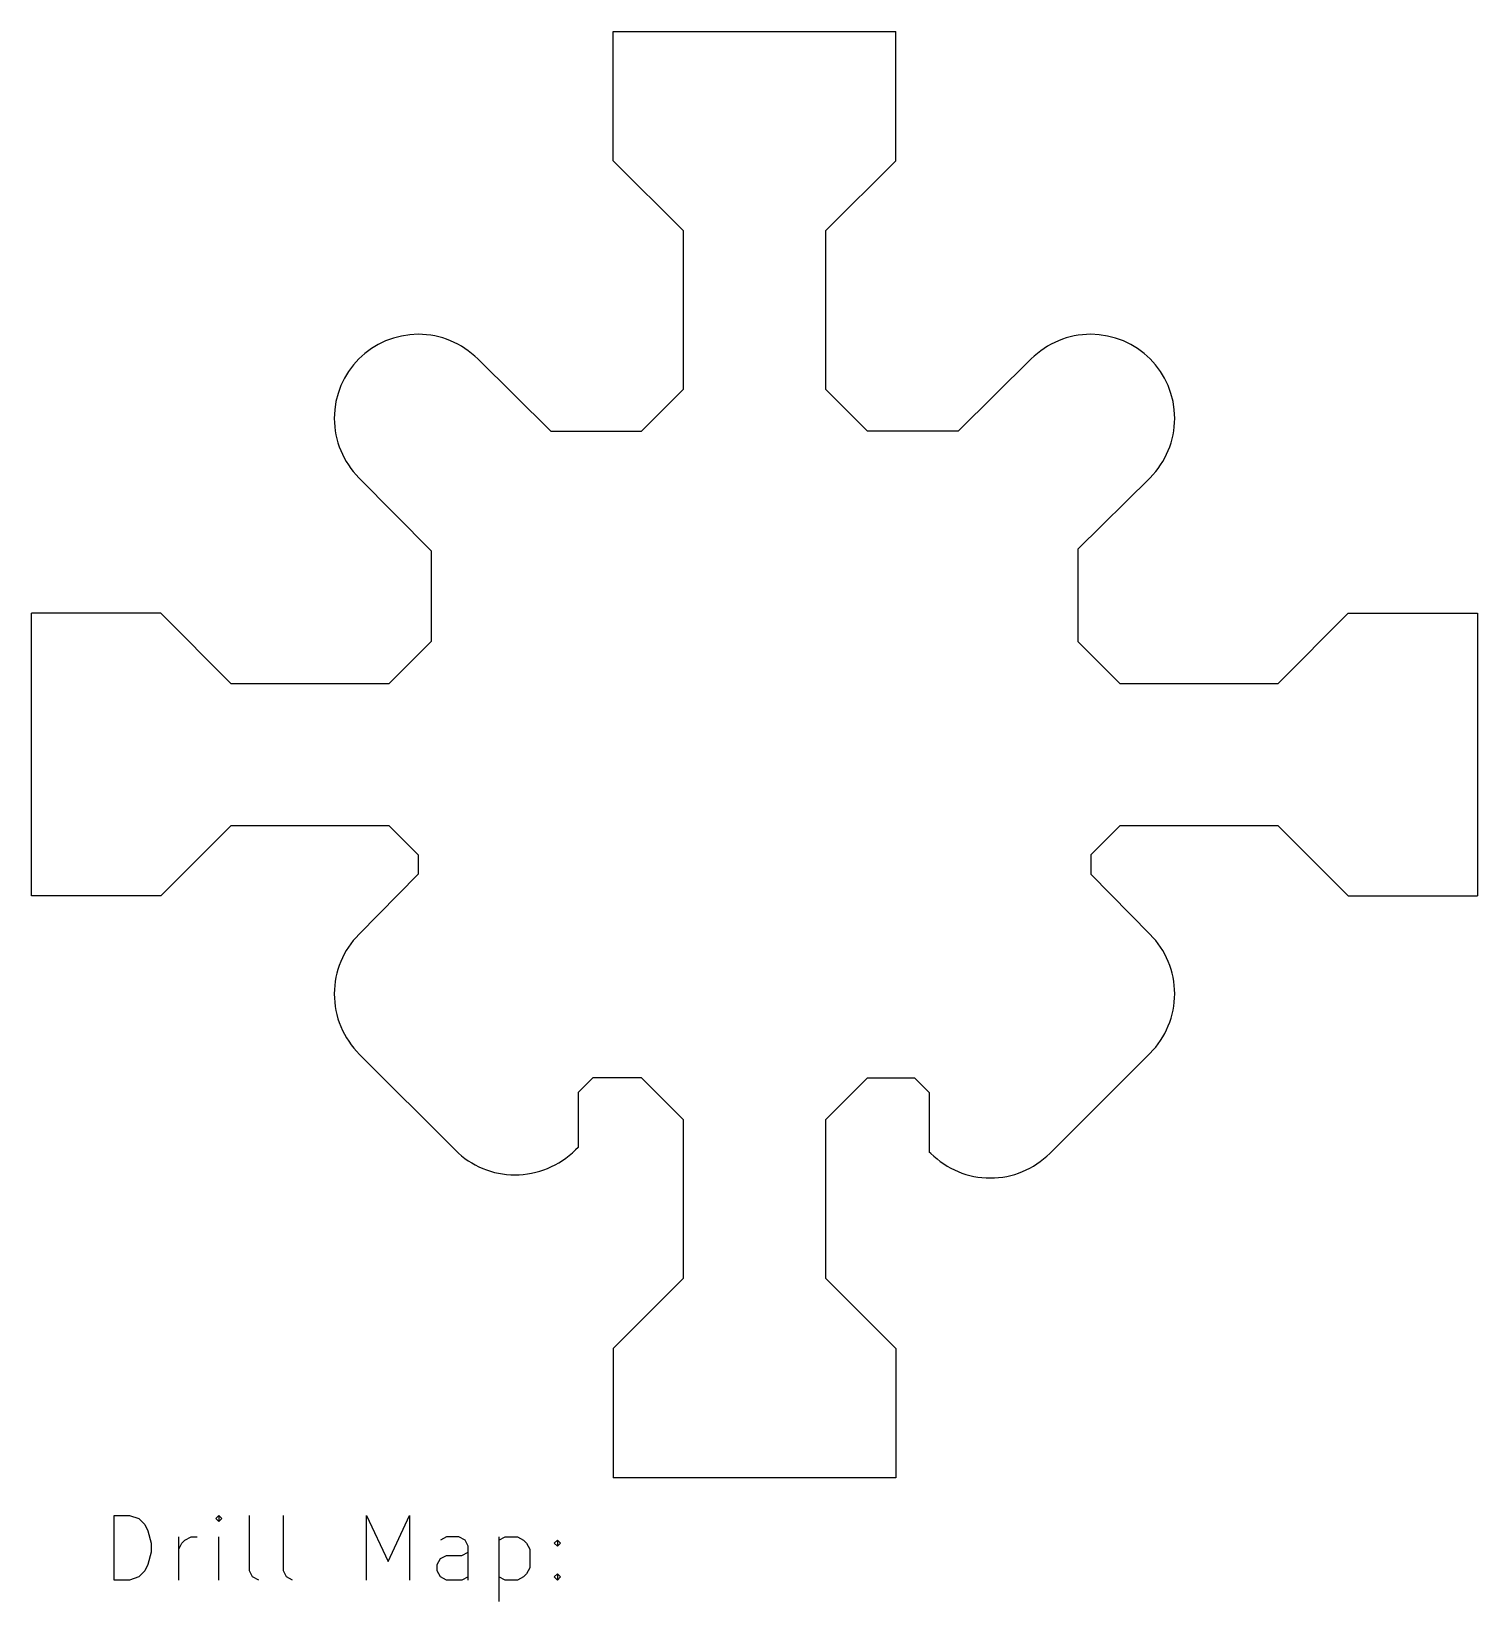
# Model space of a CAD drawing. Extents: x 80.2 to 124.9, y -130.7 to -82.1.
import ezdxf

# ---------------------------------------------------------------- set-up
doc = ezdxf.new("R2010")
doc.units = 0
doc.layers.add('BLACK', color=7, linetype='CONTINUOUS')

msp = doc.modelspace()

# ---------------------------------------------------------------- linework, layer by layer
at = {"layer": 'BLACK', "linetype": 'CONTINUOUS'}
for p, q in [((98.18, -86.08), (98.18, -82.08)), ((98.18, -82.08), (106.92, -82.08)), ((106.92, -86.08), (106.92, -82.08)), ((98.18, -86.08), (100.35, -88.25)), ((104.75, -88.25), (106.92, -86.08)), ((100.35, -93.15), (100.35, -88.25)), ((104.75, -88.25), (104.75, -93.15)), ((93.9885, -92.2115), (96.25, -94.45)), ((111.112, -92.2115), (108.85, -94.45)), ((99.05, -94.45), (100.35, -93.15)), ((106.05, -94.45), (104.75, -93.15)), ((96.25, -94.45), (99.05, -94.45)), ((108.85, -94.45), (106.05, -94.45)), ((90.3115, -95.8885), (92.55, -98.15)), ((114.788, -95.8885), (112.55, -98.1)), ((112.55, -98.1), (112.55, -100.95)), ((92.55, -98.15), (92.55, -100.95)), ((84.18, -100.08), (80.18, -100.08)), ((80.18, -108.82), (80.18, -100.08)), ((86.35, -102.25), (84.18, -100.08)), ((120.92, -100.08), (118.75, -102.25)), ((120.92, -100.08), (124.92, -100.08)), ((124.92, -100.08), (124.92, -108.82)), ((92.55, -100.95), (91.25, -102.25)), ((112.55, -100.95), (113.85, -102.25)), ((86.35, -102.25), (91.25, -102.25)), ((113.85, -102.25), (118.75, -102.25)), ((84.18, -108.82), (86.35, -106.65)), ((91.25, -106.65), (86.35, -106.65)), ((92.15, -107.55), (91.25, -106.65)), ((112.95, -107.55), (113.85, -106.65)), ((118.75, -106.65), (113.85, -106.65)), ((118.75, -106.65), (120.92, -108.82)), ((92.15, -107.55), (92.15, -108.15)), ((112.95, -107.55), (112.95, -108.15)), ((90.3115, -110.012), (92.15, -108.15)), ((114.788, -110.012), (112.95, -108.15)), ((84.18, -108.82), (80.18, -108.82)), ((120.92, -108.82), (124.92, -108.82)), ((90.3262, -113.724), (93.2974, -116.69)), ((114.788, -113.688), (111.683, -116.786)), ((97.55, -114.45), (97.1, -114.9)), ((99.05, -114.45), (97.55, -114.45)), ((99.05, -114.45), (100.35, -115.75)), ((106.05, -114.45), (104.75, -115.75)), ((106.05, -114.45), (107.5, -114.45)), ((107.5, -114.45), (107.95, -114.9)), ((97.1, -114.9), (97.1, -116.6)), ((107.95, -114.9), (107.95, -116.75)), ((100.35, -120.65), (100.35, -115.75)), ((104.75, -115.75), (104.75, -120.65)), ((97.1, -116.6), (97.0097, -116.676)), ((108.006, -116.786), (107.95, -116.75)), ((100.35, -120.65), (98.18, -122.82)), ((106.92, -122.82), (104.75, -120.65)), ((98.18, -122.82), (98.18, -126.82)), ((106.92, -122.82), (106.92, -126.82)), ((106.92, -126.82), (98.18, -126.82)), ((82.7378, -129.985), (82.7378, -127.985)), ((82.7378, -127.985), (83.214, -127.985)), ((83.214, -127.985), (83.4997, -128.08)), ((83.4997, -128.08), (83.6901, -128.271)), ((85.9759, -127.985), (85.8806, -128.08)), ((85.8806, -128.08), (85.9759, -128.175)), ((86.0711, -128.08), (85.9759, -127.985)), ((85.9759, -127.985), (85.9759, -128.175)), ((85.9759, -128.175), (86.0711, -128.08)), ((86.9282, -129.699), (86.9282, -127.985)), ((87.9759, -129.699), (87.9759, -127.985)), ((90.5473, -129.985), (90.5473, -127.985)), ((90.5473, -127.985), (91.214, -129.413)), ((91.214, -129.413), (91.8806, -127.985)), ((91.8806, -127.985), (91.8806, -129.985)), ((83.6901, -128.271), (83.7854, -128.461)), ((83.7854, -128.461), (83.8806, -128.842)), ((84.7378, -129.985), (84.7378, -128.652)), ((84.9282, -128.747), (85.1187, -128.652)), ((85.1187, -128.652), (85.3092, -128.652)), ((85.9759, -129.985), (85.9759, -128.652)), ((93.0235, -128.652), (92.833, -128.747)), ((93.4044, -128.652), (93.0235, -128.652)), ((93.5949, -128.747), (93.4044, -128.652)), ((94.6425, -128.652), (94.6425, -130.652)), ((94.6425, -128.747), (94.833, -128.652)), ((94.833, -128.652), (95.214, -128.652)), ((95.214, -128.652), (95.4044, -128.747)), ((83.8806, -129.128), (83.7854, -129.509)), ((83.8806, -128.842), (83.8806, -129.128)), ((84.7378, -129.032), (84.833, -128.842)), ((84.833, -128.842), (84.9282, -128.747)), ((93.4997, -129.223), (93.6901, -129.128)), ((93.6901, -128.937), (93.5949, -128.747)), ((93.6901, -129.985), (93.6901, -128.937)), ((95.4044, -128.747), (95.4997, -128.842)), ((95.4997, -128.842), (95.5949, -129.032)), ((95.5949, -129.032), (95.5949, -129.604)), ((96.3568, -128.842), (96.4521, -128.747)), ((96.4521, -128.937), (96.3568, -128.842)), ((96.4521, -128.747), (96.5473, -128.842)), ((96.4521, -128.747), (96.4521, -128.937)), ((96.5473, -128.842), (96.4521, -128.937)), ((83.7854, -129.509), (83.6901, -129.699)), ((92.7378, -129.509), (92.833, -129.318)), ((92.7378, -129.699), (92.7378, -129.509)), ((92.833, -129.318), (93.0235, -129.223)), ((93.0235, -129.223), (93.4997, -129.223)), ((95.5949, -129.604), (95.4997, -129.794)), ((83.214, -129.985), (82.7378, -129.985)), ((83.4997, -129.89), (83.214, -129.985)), ((83.6901, -129.699), (83.4997, -129.89)), ((87.0235, -129.89), (86.9282, -129.699)), ((87.214, -129.985), (87.0235, -129.89)), ((88.0711, -129.89), (87.9759, -129.699)), ((88.2616, -129.985), (88.0711, -129.89)), ((92.833, -129.89), (92.7378, -129.699)), ((93.0235, -129.985), (92.833, -129.89)), ((93.4997, -129.985), (93.0235, -129.985)), ((93.6901, -129.89), (93.4997, -129.985)), ((94.833, -129.985), (94.6425, -129.89)), ((95.214, -129.985), (94.833, -129.985)), ((95.4044, -129.89), (95.214, -129.985)), ((95.4997, -129.794), (95.4044, -129.89)), ((96.3568, -129.89), (96.4521, -129.794)), ((96.4521, -129.985), (96.3568, -129.89)), ((96.4521, -129.794), (96.5473, -129.89)), ((96.4521, -129.794), (96.4521, -129.985)), ((96.5473, -129.89), (96.4521, -129.985))]:
    msp.add_line(p, q, dxfattribs=at)
at = {"layer": 'BLACK'}
for centre, radius, start, end in [((92.15, -94.05), 2.6, 90, 180), ((92.15, -94.05), 2.6, 45, 90), ((112.95, -94.05), 2.6, 90, 135), ((112.95, -94.05), 2.6, 0, 90), ((92.15, -94.05), 2.6, -180, -135), ((112.95, -94.05), 2.6, -45, 0), ((92.15, -111.85), 2.6, 135, 180), ((112.95, -111.85), 2.6, 0, 45), ((92.2, -111.85), 2.65, -180, -135), ((112.95, -111.85), 2.6, -45, 0), ((95.1359, -114.852), 2.6, -135, -90.0002), ((95.1359, -114.802), 2.65, -90.0002, -45.0005), ((109.845, -114.948), 2.6, -135, -90.0005), ((109.845, -114.948), 2.6, -90.0005, -45.0006)]:
    msp.add_arc(centre, radius, start, end, dxfattribs=at)

doc.saveas('drawing.dxf')
